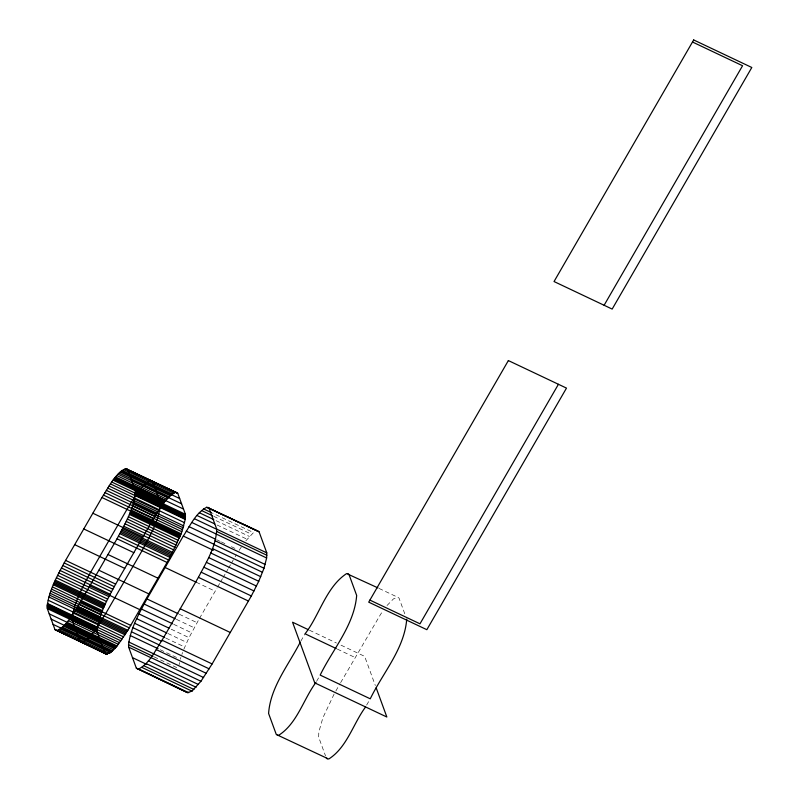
<?xml version="1.0" encoding="UTF-8"?>
<svg xmlns="http://www.w3.org/2000/svg" width="799" height="799" viewBox="0 0 799 799"><rect width="100%" height="100%" fill="white"/><g stroke="black" fill="none" stroke-linecap="round" stroke-linejoin="round"><path stroke-width="0.6" stroke-dasharray="4 3" d="M179.106 664.658L179.585 662.491M180.304 659.245L180.894 657.357M181.862 654.461L182.601 652.413M183.85 649.217L189.013 637.652L198.841 619.515M334.112 694.061L322.916 717.712L318.811 732.054L318.671 737.177L325.513 755.874M335.83 691.015L340.004 683.734M199.45 618.466L217.008 588.074M217.618 587.025L222.462 578.646M223.071 577.597L225.498 573.412M226.097 572.364L227.915 569.218M228.524 568.169L230.941 563.974M231.55 562.925L233.368 559.789M300.833 641.148L305.078 633.807M316.554 681.377L319.58 676.134M340.614 682.686L380.454 614.591A41.069 11.835 -64.6 0 1 381.832 612.503M366.621 705.098L369.647 699.864M235.126 556.823L236.294 554.856M239.131 550.361L241.328 547.025M245.792 540.843L253.523 532.583L212.354 513.078M387.006 605.522L393.468 598.89L397.992 597.392L399.041 598.131L405.023 614.491M379.076 588.434L397.992 597.392M213.733 516.314L251.565 534.241M216.02 520.638L249.408 536.459M217.008 524.973L247.051 539.215M216.879 539.824L220.214 541.402M221.323 541.932L226.886 544.568M231.34 546.676L236.904 549.312M309.453 630.211L336.489 643.025M340.993 645.163L364.654 656.369L375.33 685.532M196.284 582.261L215.191 591.22M337.348 649.098L355.146 657.537M179.226 614.231L197.023 622.661M176.359 619.315L194.157 627.754M173.703 624.319L191.51 632.748M171.216 629.212L189.013 637.652M167.84 633.467L186.756 642.426M165.812 638.071L184.729 647.03M160.279 649.757L178.077 658.186M154.137 656.878L177.508 667.954"/><path stroke-width="1.2" d="M47.191 606.201C49.208 589.652 57.768 574.811 65.598 560.389L101.942 497.507C108.744 487.42 114.107 474.616 125.333 468.713L177.728 493.273L185.428 514.306L185.278 519.43L181.173 533.772L169.977 557.422L127.85 630.321L117.083 645.962L110.622 652.593L106.107 654.091L54.981 629.622L47.291 608.588L47.191 606.201L97.258 629.932L97.358 632.319L105.059 653.352L106.107 654.091M97.258 629.932C99.276 613.372 107.835 598.541 115.665 584.109L152.01 521.238C158.821 511.14 164.175 498.346 175.4 492.434L176.679 492.534M126.612 468.803L127.66 469.552L135.351 490.586C134.771 508.084 124.964 523.675 117.044 538.786L80.699 601.667C73.898 611.754 68.534 624.558 57.308 630.461L56.03 630.371M128.549 644.753C130.567 628.204 139.126 613.362 146.956 598.94L183.301 536.059C190.102 525.962 195.465 513.168 206.681 507.265L259.086 531.824L266.786 552.858L266.636 557.982L264.01 568.239L258.746 581.292L251.335 595.974L212.125 663.939L200.958 681.257L191.98 691.145L187.465 692.643L136.339 668.174L128.649 647.14L128.549 644.753L153.028 656.349M207.97 507.355L209.018 508.094L216.709 529.128C216.13 546.626 206.322 562.226 198.402 577.337L162.057 640.209C155.256 650.306 149.892 663.1 138.666 669.013L137.388 668.913M300.234 642.196C288.619 664.968 270.412 687 268.594 713.457L276.294 734.491L328.689 759.05C346.946 747.564 353.178 723.754 365.413 707.195M315.945 682.426C303.43 699.245 297.188 723.584 278.621 735.33L277.343 735.23M558.431 384.289L419.984 623.819L369.907 600.099M604.114 305.268L742.561 65.738L692.493 42.007M258.037 531.085L206.681 507.265M377.957 587.904L346.636 573.572C326.062 587.035 319.48 615.35 305.078 633.807L336.229 648.568M126.292 468.783L177.198 492.903M125.653 468.733L177.728 493.273M209.018 508.094L259.086 531.824M125.333 468.713L175.4 492.434M123.705 469.512L173.782 493.233M122.087 470.311L172.165 494.032M203.445 508.853L211.236 512.549M129.578 474.806L179.655 498.536M121.118 471.14L171.186 494.861M120.14 471.969L170.207 495.69M201.498 510.521L212.624 515.784M119.061 473.078L169.128 496.798M131.505 480.069L181.573 503.789M117.972 474.187L168.05 497.907M199.331 512.728L213.802 519.59M116.804 475.565L166.871 499.285M133.433 485.323L183.5 509.053M115.625 476.933L165.693 500.663M196.983 515.485L214.781 523.924M114.996 477.752L165.063 501.472M114.367 478.561L164.434 502.291M113.738 479.38L163.805 503.1M135.351 490.586L185.428 514.306M216.709 529.128L266.786 552.858M113.108 480.189L163.176 503.919M194.467 518.741L216.719 529.288M135.401 491.775L185.468 515.505M135.45 492.973L185.518 516.693M216.809 531.515L266.876 555.245M111.78 482.057L161.847 505.777M135.391 493.652L185.458 517.382M135.331 494.341L185.398 518.062M135.271 495.02L185.338 518.741M110.452 483.914L185.278 519.43M191.81 522.466L266.636 557.982M109.073 486.002L159.151 509.732M134.482 498.956L184.559 522.676M107.705 488.089L157.773 511.819M189.053 526.641L215.76 539.295M133.763 502.201L183.83 525.932M215.121 540.753L265.188 564.474M106.287 490.336L156.354 514.057M133.173 504.089L183.241 527.809M104.869 492.584L154.936 516.304M186.227 531.135L214.042 544.309M132.584 505.967L182.651 529.697M213.942 544.519L264.01 568.239M131.845 508.014L181.912 531.735M103.401 495.05L153.478 518.771M131.106 510.052L181.173 533.772M212.464 548.603L262.531 572.324M101.942 497.507L180.734 534.871M183.301 536.059L213.343 550.291M130.217 512.239L180.294 535.959M129.778 513.328L179.855 537.048M129.338 514.416L179.405 538.146M210.696 552.968L260.764 576.688M128.329 516.713L178.397 540.444M127.311 519.02L177.388 542.741M208.669 557.572L258.746 581.292M126.182 521.407L176.249 545.138M125.053 523.804L175.121 547.525M206.412 562.346L256.479 586.076M123.805 526.251L173.872 549.972M92.854 513.228L142.921 536.958M122.557 528.698L172.634 552.419M203.915 567.25L253.992 590.97M121.897 529.947L171.965 553.677M121.238 531.195L171.306 554.925M120.569 532.444L170.646 556.174M119.91 533.692L169.977 557.422M201.268 572.244L251.335 595.974M118.482 536.239L168.549 559.969M117.044 538.786L167.111 562.506M198.402 577.337L248.469 601.058M308.324 629.682L292.554 622.211L314.746 682.865L386.856 717.023L376.179 687.859M83.765 528.948L133.842 552.668M165.123 567.5L196.284 582.261M107.955 554.506L158.032 578.226M74.687 544.668L124.754 568.389M98.876 570.226L148.944 593.947M180.234 608.778L230.302 632.498M65.598 560.389L115.665 584.109M146.956 598.94L178.107 613.702M64.16 562.935L114.237 586.656M62.731 565.482L112.799 589.203M144.09 604.024L175.241 618.786M61.403 567.979L111.48 591.699M60.085 570.476L110.152 594.206M141.443 609.028L172.594 623.789M89.788 585.947L139.855 609.667M58.836 572.923L108.904 596.653M57.588 575.37L107.665 599.1M138.946 613.922L168.988 628.154M56.459 577.767L106.527 601.487M55.331 580.154L105.398 603.884M136.679 618.706L166.721 632.938M54.821 581.302L104.889 605.033M54.312 582.461L104.379 606.181M53.813 583.61L103.88 607.33M53.303 584.758L103.371 608.478M134.661 623.31L164.704 637.542M52.424 586.935L102.492 610.666M80.699 601.667L130.766 625.387M162.057 640.209L212.125 663.939M51.536 589.123L101.613 612.843M132.894 627.674L161.827 641.377M79.241 604.124L129.308 627.854M50.796 591.16L100.874 614.89M50.057 593.208L100.135 616.928M131.416 631.759L159.231 644.933M77.773 606.591L127.85 630.321M159.131 645.143L209.208 668.863M77.064 607.719L127.141 631.44M49.468 595.085L99.535 618.816M76.354 608.838L126.432 632.558M48.879 596.973L98.946 620.693M130.237 635.525L158.052 648.698M75.645 609.957L125.723 633.687M74.936 611.085L125.014 634.806M156.294 649.637L206.372 673.357M48.16 600.219L98.227 623.949M73.568 613.173L123.635 636.893M47.431 603.475L122.257 638.98M128.789 642.016L203.615 677.532M47.371 604.154L97.448 627.884M47.311 604.843L97.378 628.563M47.251 605.522L97.318 629.242M70.861 617.118L120.929 640.848M47.241 607.4L97.308 631.12M69.533 618.985L119.6 642.706M150.891 657.527L200.958 681.257M47.291 608.588L97.358 632.319M128.649 647.14L150.901 657.687M68.275 620.613L118.342 644.334M49.208 613.852L117.083 645.962M148.374 660.783L198.442 684.513M66.427 622.93L116.504 646.651M65.838 623.62L115.915 647.34M65.258 624.299L115.326 648.029M64.669 624.988L114.736 648.718M146.027 663.54L196.095 687.26M51.136 619.105L101.203 642.835M132.494 657.657L146.956 664.508M63.58 626.096L113.658 649.827M62.502 627.205L112.569 650.935M143.86 665.757L193.927 689.477M61.523 628.034L111.6 651.764M53.064 624.369L103.131 648.089M60.554 628.863L110.622 652.593M141.912 667.415L191.98 691.145M58.936 629.662L109.004 653.392M57.308 630.461L107.386 654.191M138.666 669.013L188.744 692.733M56.989 630.441L107.066 654.161M54.981 629.622L106.746 654.141M136.339 668.174L187.465 692.643M347.915 573.672L348.963 574.411L356.664 595.445C354.347 625.138 332.664 649.337 320.179 675.085L370.257 698.815C382.731 673.058 404.414 648.858 406.731 619.165M326.362 758.211L327.41 758.95M72.469 615.33L72.319 620.453L80.02 641.487L82.347 642.326C93.573 636.413 98.926 623.62 105.738 613.522L142.082 550.651C150.002 535.54 159.81 519.939 160.389 502.441L152.689 481.407L150.362 480.569C139.136 486.481 133.783 499.275 126.971 509.372L90.637 572.254C83.096 585.877 75.436 599.889 72.469 615.33M508.364 360.569L368.719 602.156L426.846 629.692L566.491 388.104L508.364 360.569M693.682 39.95L554.037 281.538L612.164 309.083L751.809 67.496L693.682 39.95"/></g></svg>
